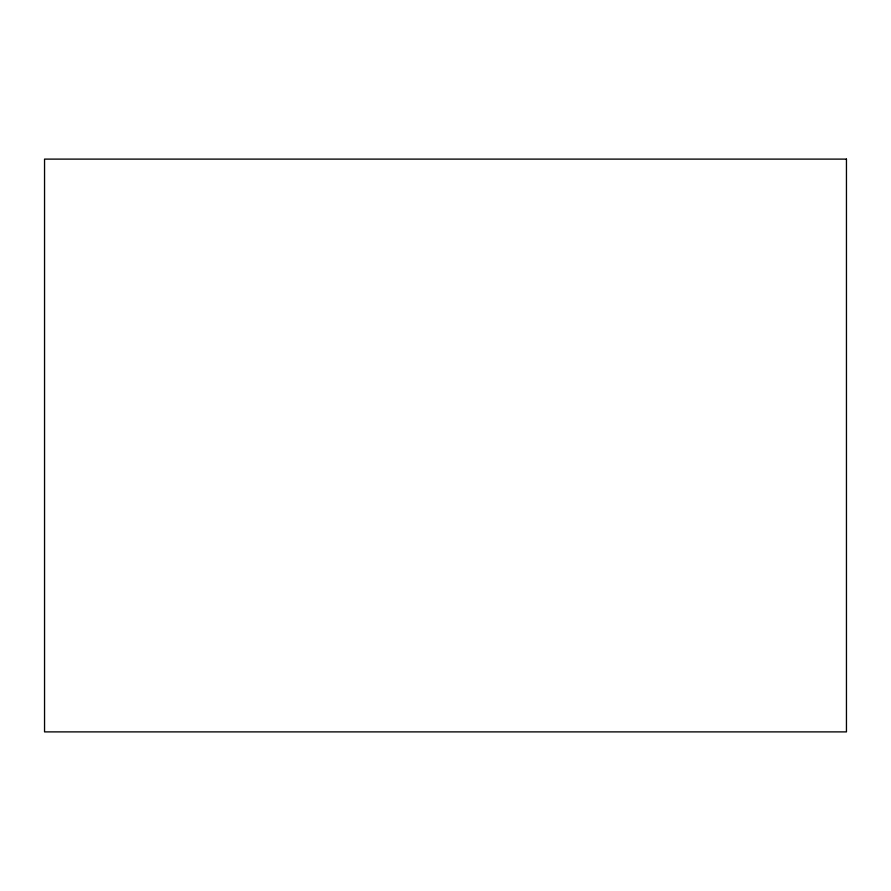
<?xml version="1.0" encoding="UTF-8"?>
<svg xmlns="http://www.w3.org/2000/svg" width="891" height="891" viewBox="0 0 891 891"><rect width="100%" height="100%" fill="white"/><g stroke="black" fill="none" stroke-linecap="round" stroke-linejoin="round"><path stroke-width="1.34" d="M846.45 159.11L44.55 159.11L44.55 731.89L846.45 731.89L846.45 159.11"/></g></svg>
